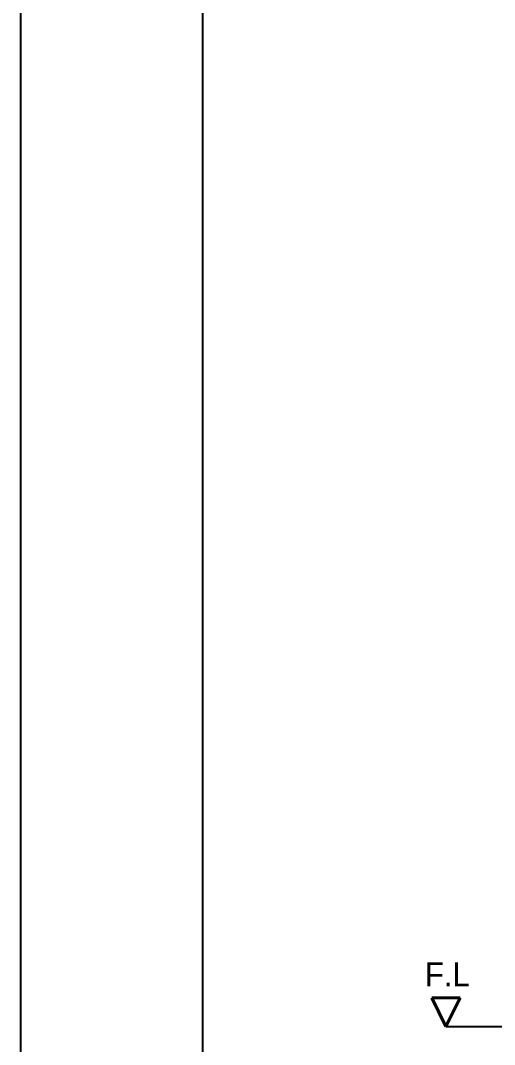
# Model space of a CAD drawing. Extents: x 63777 to 66202, y 58093 to 61523.
# Drawn here: x 63777 to 64274, y 58918 to 59992 of the extents above; entities that cross this region are included whole.
import ezdxf
from ezdxf.enums import TextEntityAlignment as Align

# ---------------------------------------------------------------- set-up
doc = ezdxf.new("R2010")
doc.units = 0
doc.header["$MEASUREMENT"] = 0
for name, color, linetype in [('1', 1, 'CONTINUOUS'), ('TEXT', 7, 'CONTINUOUS'), ('YA', 7, 'CONTINUOUS')]:
    doc.layers.add(name, color=color, linetype=linetype)
doc.layers.add('외형선', color=4, linetype='CONTINUOUS', lineweight=40)
doc.styles.add('타이틀', font='H2GTRM.TTF', dxfattribs={"height": 25})

msp = doc.modelspace()

# ---------------------------------------------------------------- linework, layer by layer
at = {"layer": '1', "color": 0}
msp.add_line((64223, 58936.7), (65724.8, 58936.7), dxfattribs=at)
at = {"layer": 'YA', "color": 7}
msp.add_line((63968.2, 58235), (63968.2, 60332.8), dxfattribs=at)
at = {"layer": 'YA', "color": 0}
msp.add_lwpolyline([(63776.9, 58092.5), (66202.4, 58092.5), (66202.4, 61522.9), (63776.9, 61522.9)], close=True, dxfattribs=at)
at = {"layer": '외형선', "color": 7, "linetype": 'Continuous'}
for p, q in [((64238, 58966.7), (64208, 58966.7)), ((64208, 58966.7), (64223, 58936.7)), ((64223, 58936.7), (64238, 58966.7))]:
    msp.add_line(p, q, dxfattribs=at)

# ---------------------------------------------------------------- texts
at = {"layer": 'TEXT', "color": 7, "style": '타이틀'}
msp.add_text('F.L', height=25, dxfattribs=at).set_placement((64224.4, 58991.3), align=Align.MIDDLE)

doc.saveas('drawing.dxf')
